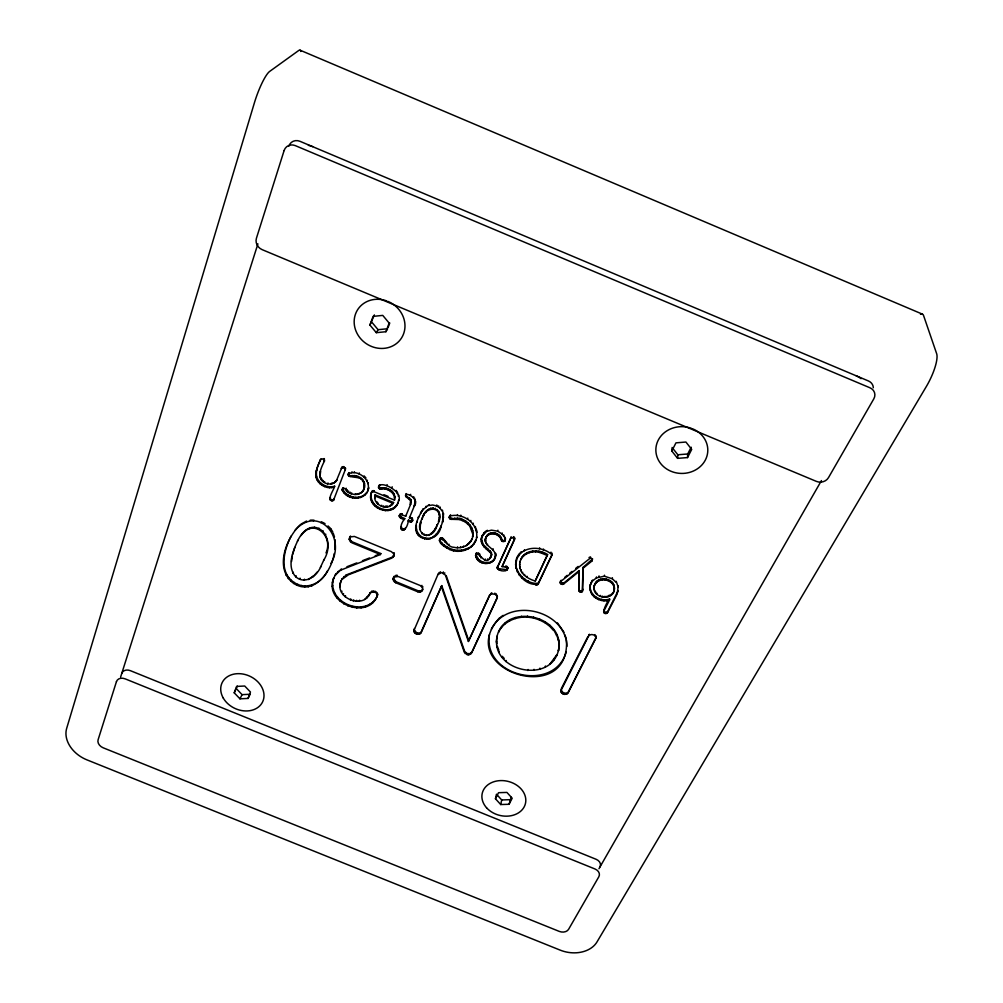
<?xml version="1.0" encoding="UTF-8"?>
<svg xmlns="http://www.w3.org/2000/svg" width="1003" height="1003" viewBox="0 0 1003 1003"><rect width="100%" height="100%" fill="white"/><g stroke="black" fill="none" stroke-linecap="round" stroke-linejoin="round"><path stroke-width="1.5" d="M438.8 520.557L438.449 521.497C444.028 505.763 424.557 505.349 422.062 519.165C426.438 500.209 447.564 508.659 437.057 525.359C431.942 543.626 412.296 533.734 422.426 518.238M582.944 568.337L591.695 561.229L592.61 558.909L583.119 567.347L582.216 591.657L580.01 591.908L578.769 590.14L579.032 570.669L563.924 582.944L561.003 582.856L560.414 581.577L561.141 580.273L560.376 583.257L562.219 584.436L563.736 583.947L578.856 571.672M578.769 590.14L579.032 570.669M582.655 591.106L583.119 567.347M334.651 486.204L334.175 487.094C328.558 488.925 322.113 486.58 318.478 482.042C312.51 475.058 318.001 465.969 320.847 458.998C317.274 466.245 312.974 476.713 320.672 482.995C324.433 486.229 329.824 487.797 334.651 486.204C334.4 488.95 325.122 502.001 333.309 500.409L334.149 498.942L333.309 500.409M335.403 481.941L336.87 479.873C334.676 484.537 328.157 485.151 324.182 482.468C315.782 477.478 321.675 466.896 324.633 460.565L324.145 461.43L323.555 459.387L322.101 458.785L320.346 459.863M319.982 477.039L320.596 471.448L320.107 472.313M377.053 596.66L377.291 593.074L377.68 594.39C369.743 621.509 322.665 603.417 333.861 577.803L332.369 582.618M377.467 595.669C367.399 617.509 329.837 604.696 332.82 581.64M368.527 596.008L370.207 592.698C363.939 610.338 333.259 597.675 341.145 580.787L339.979 584.323M340.431 583.345L339.879 586.905M368.063 490.066L367.625 490.969L368.728 487.659C367.023 501.111 346.95 501.287 342.173 489.965L342.662 488.624L344.794 488.323C349.044 497.701 366.847 496.146 364.089 484.173C364.377 473.429 346.236 480.537 348.981 472.626L348.028 474.795M363.851 489.414L364.528 483.283L361.481 478.431L356.316 475.735L349.846 475.66L348.48 473.917M368.289 488.549C369.931 478.431 356.767 468.928 348.129 474.093M396.599 505.6L398.166 502.49C392.399 519.541 363.362 506.628 372.213 491.044L371.398 492.523M397 504.685C388.512 516.608 366.571 505.525 371.825 491.62M671.997 448.654L671.809 451.024L677.589 458.358L687.519 457.581L687.707 453.983L691.192 447.213M505.123 540.68L505.462 538.598L504.71 541.244L501.701 540.956C500.497 533.935 489.991 530.863 486.091 537.307C488.875 529.734 500.886 532.58 501.964 540.003L503.556 540.742L505.387 539.727M677.589 458.358L677.84 454.773L672.085 447.463M472.814 534.235L472.576 536.956C474.732 529.722 469.429 522.112 462.722 519.529C459.01 516.081 451.864 521.033 449.582 516.62L450.736 515.015L449.244 517.548L450.548 519.278L459.725 519.567L465.304 521.949L469.78 526.048L472.814 534.235L473.115 533.283M489.464 634.423C482.368 676.724 554.809 693.173 566.294 651.637M496.36 642.233L497.124 636.14C489.514 670.932 550.697 685.049 558.583 649.906C565.366 614.952 504.208 601.938 496.861 637.181M521.259 552.766C529.897 545.619 544.554 547.638 552.051 554.822L538.172 584.097C522.651 587.119 506.891 563.435 521.497 551.788L517.021 558.345M515.542 565.015L517.272 557.367M519.554 565.228L520.081 561.567L519.842 562.545C522.036 549.794 538.461 548.265 547.588 554.571L535.226 581C527.703 578.919 518.752 573.114 519.805 564.25M475.585 555.549L476.4 553.054L475.585 555.549C477.491 567.008 497.413 565.73 495.632 553.305L495.131 557.643L495.407 556.665M481.227 539.94L481.728 537.207C479.121 544.629 486.794 548.954 491.069 553.418L491.42 555.499C485.778 568.187 481.139 553.004 476.099 554.02M559.21 644.841L558.395 650.96L558.583 649.906M609.636 599.079L609.498 600.095C600.897 603.142 589.049 596.647 590.09 586.818C590.24 596.233 601.273 601.925 609.636 599.079C607.655 600.596 599.092 616.268 607.505 612.708L617.158 593.939L618.287 585.928M618.049 591.632L618.187 590.629L607.642 611.68L605.762 612.645L603.781 610.814M589.927 587.821L590.403 584.486L592.61 580.073L590.24 585.489L590.403 584.486M618.149 586.943L616.206 581.289M614.45 588.084C614.764 602.051 590.403 598.666 594.365 585.363C597.111 574.644 615.817 578.054 614.312 589.087C614.312 578.606 596.898 576.148 594.202 586.366L594.365 585.363M613.435 592.397L614.212 589.739L614.074 590.754M614.149 587.407L614.275 586.391M342.173 489.965L343.114 487.734L342.274 489.201M414.941 500.773L415.317 499.858L414.189 506.339C421.912 496.197 395.232 488.373 410.528 500.497L410.415 504.785L410.917 499.582L406.503 496.172L405.964 494.153M612.469 593.901L612.595 592.886M613.573 585.689L613.711 584.686M607.505 612.708L607.642 611.68M609.686 596.121L609.824 595.105L608.019 595.82L607.881 596.835M616.068 582.292L612.281 578.744L612.419 577.753M612.657 584.085L612.795 583.082M611.216 595.143L611.354 594.127M606.389 613.573L606.539 612.545M607.053 613.247L607.204 612.219M611.454 582.705L611.592 581.702M604.859 613.497L604.997 612.469M606.652 600.709L606.79 599.694M609.949 581.564L610.087 580.561M605.624 613.673L605.762 612.645M603.793 612.507L603.931 611.479M603.643 611.843L603.956 610.163M605.937 597.249L606.075 596.233M608.157 580.649L608.294 579.646M604.207 613.096L604.358 612.068M606.213 580.022L606.364 579.019M603.994 597.324L604.145 596.309M603.944 600.81L604.082 599.794M334.814 549.468L335.015 539.652M329.837 498.98L330.413 497.4L329.937 498.303M592.447 581.076L596.334 577.929L604.333 576.211L604.483 575.208M595.744 636.78L595.895 635.739L596.045 638.096C595.882 634.372 590.19 633.169 588.41 636.366L560.802 690.929C561.028 694.49 566.482 695.681 568.25 692.634L596.196 637.043M601.248 600.421L601.386 599.405M604.27 579.747L604.42 578.744M602.063 597.048L602.214 596.033M291.56 561.454L292.337 556.163M602.327 579.822L602.477 578.819M600.145 596.421L600.295 595.406M594.904 635.626L595.055 634.586M345.12 469.354L345.019 470.056L345.371 467.762L345.12 469.354L345.584 468.476M598.553 599.556L598.703 598.54M596.873 594.378L597.023 593.362M600.383 580.248L600.534 579.245M595.657 593.011L595.82 592.008M589.275 635.313L589.438 634.272L588.573 635.313M598.879 576.913L599.029 575.91M596.07 598.289L596.221 597.274M598.565 580.975L598.728 579.972M349.834 537.157L350.034 539.852L352.279 541.846L380.827 553.581L380.413 554.534L351.84 542.786L349.182 539.426L350.586 536.053L349.395 538.097M595.795 583.207L595.958 582.204M593.977 596.697L594.14 595.682M594.741 591.419L594.892 590.416M597.048 581.966L597.199 580.963M593.977 588.034L594.14 587.031L594.165 589.714M594.829 584.724L594.992 583.721M596.334 577.929L596.497 576.938M592.284 594.792L592.447 593.776M590.993 592.56L591.156 591.544M325.988 552.966C333.798 535.941 313.362 517.561 301.038 535.577M591.106 583.182L591.269 582.179M590.19 590.178L590.341 589.162M371.787 491.946L373.931 491.646L394.505 500.133C395.483 492.122 386.619 487.408 379.698 489.013C375.398 477.729 404.535 491.081 398.467 501.011L398.855 500.096L397.777 503.406M591.695 561.229L591.858 560.238M567.422 693.637L595.87 638.322M560.94 581.276L590.416 558.007L590.579 557.016M566.156 694.252L567.598 692.546M589.614 558.107L589.789 557.129L589.049 557.53M581.552 591.996L582.981 589.288M564.676 694.415L564.852 693.324L566.331 693.161M582.216 591.657L582.392 590.642M399.771 514.614L400.31 516.595L404.736 518.564L404.359 519.491C401.852 519.14 397.439 516.959 400.159 514.05L399.382 515.542M580.01 591.908L578.944 589.137M563.197 694.063L563.385 692.985L560.99 689.851L560.802 690.929M580.787 592.096L581.727 590.98M394.38 554.057L392.16 557.192L346.261 574.932L341.935 579.395L348.455 574.769L391.772 558.144L393.753 556.339L393.991 552.703L393.991 555.01M408.484 520.106L408.096 521.033L410.741 521.986L412.897 520.03L411.117 521.058L408.484 520.106C406.378 535.677 395.232 531.088 404.736 518.564M400.899 528.268L401.401 526.65L401.012 527.591M561.116 692.183L561.304 691.105M578.919 590.917L579.095 589.914M579.358 591.507L579.533 590.504M561.943 693.299L562.131 692.208M394.079 577.038L398.266 576.524L420.257 585.551L422.451 587.52L422.589 590.14L420.583 591.883L417.612 591.72L395.671 582.718L393.076 579.421L394.467 576.073L393.301 578.117M393.076 579.421L393.703 577.151M438.587 531.289L441.157 525.961C437.985 545.645 409.111 541.67 417.072 521.334L416.696 522.262L418.677 516.695L418.301 517.623L423.341 508.784L420.495 513.197L420.859 512.27M412.521 520.958L411.995 518.977L409.45 517.786L409.826 516.858M443.238 518.062L442.461 522.262L443.464 513.398L443.238 518.062L443.577 517.134M497.124 597.713L471.874 652.025L469.855 653.68L466.922 653.505L464.64 651.298L441.734 585.627L421.26 632.467C419.58 635.701 414.126 634.272 413.825 630.774L438.349 573.553M413.825 630.774L414.415 628.505M556.54 655.937L556.728 654.884L549.857 664.162M559.01 645.894L558.583 639.688M553.631 660.45L553.832 659.397M485.251 539.965L485.803 537.671C482.631 545.482 494.09 547.738 495.357 554.27M558.383 640.729L556.703 634.435M450.41 515.943C463.348 512.683 478.932 523.854 476.538 537.834L476.839 536.881C474.971 549.067 460.151 554.408 449.733 549.544C446.598 547.851 436.744 542.899 440.455 538.724C445.508 539.802 447.814 547.45 454.196 547.337C462.17 549.381 471.648 544.591 472.877 536.016M562.219 584.436L562.42 583.445M556.515 635.476L553.756 629.495M562.984 584.348L563.172 583.345M563.736 583.947L563.924 582.944M420.019 526.475L421.059 522.099L420.696 523.027M545.218 667.083L545.431 666.017M561.454 584.26L561.655 583.257M560.213 582.58L560.577 580.925M560.376 583.257L560.577 582.254M560.802 583.859L561.003 582.856M553.556 630.523L549.719 626.273L549.92 625.245M539.727 669.189L539.94 668.123M496.46 794.188L495.457 798.764L500.71 804.544L509.06 804.281L511.242 797.272M549.719 626.273L544.993 622.725L545.206 621.684M533.809 670.393L534.035 669.327M500.71 804.544L501.688 799.955L497.501 795.341M507.393 569.528L507.618 567.209L507.794 567.886C507.455 572.625 498.616 571.346 497.225 567.949L511.292 536.918L497.375 567.284M497.225 567.949L497.638 566.306M527.891 670.543L528.117 669.477M544.993 622.725L539.376 619.879L539.589 618.851M551.888 554.12L552.101 553.154M551.901 555.486L552.101 554.509L538.398 583.107C528.945 585.113 515.893 574.531 515.793 564.037M550.785 553.104L550.998 552.126M507.794 567.886L506.966 570.08M507.355 568.187L506.264 567.184L502.102 566.62L514.376 539.99L513.9 538.009L511.041 537.871M539.376 619.879L533.32 617.923L533.546 616.895M537.758 584.649L537.972 583.646M538.172 584.097L538.398 583.107M536.342 585.088L536.567 584.085M537.106 584.987L537.332 583.984M535.226 581L547.588 554.571M498.855 631.138L498.591 632.166C503.606 621.471 516.006 616.582 527.277 617.046L527.503 616.03M547.375 555.549L541.758 553.23L541.984 552.252M543.287 550.008L543.513 549.042M535.577 584.912L535.803 583.909M520.996 558.909L520.758 559.875C523.817 553.343 531.929 550.71 538.649 552.227L538.874 551.261M539.401 548.754L539.627 547.788M521.247 617.246L521.485 616.231M528.167 581.853L528.405 580.862M535.552 551.8L535.79 550.823M505.863 661.529L506.114 660.463M532.468 551.926L532.693 550.96M526.813 577.252L527.051 576.261M515.254 618.538L515.492 617.509M524.607 580.047L524.845 579.057M529.383 552.628L529.622 551.65M524.393 575.434L524.644 574.443M522.438 573.24L522.676 572.262M502.027 657.379L502.29 656.326L504.196 658.394M521.598 577.778L521.848 576.788M509.725 620.744L509.975 619.729M526.537 553.806L526.776 552.841M519.14 575.032L519.391 574.055M524.143 555.424L524.393 554.446M520.908 570.682L521.146 569.691M522.224 557.442L522.463 556.464M519.918 567.936L520.156 566.958M524.243 550.747L524.481 549.782M499.043 652.527L499.306 651.474M592.271 560.564L591.858 558.596L590.416 558.007M517.235 571.835L517.485 570.845M505.111 623.766L505.362 622.738M501.4 627.577L501.663 626.549M497.087 647.349L497.35 646.308L498.817 650.182M518.852 555.298L519.103 554.32M515.993 568.413L516.244 567.422M506.264 567.184L506.528 566.206L507.179 566.607M505.512 570.531L507.23 569.102M514.351 538.624L514.602 537.658M506.302 570.431L506.565 569.441M514.376 539.99L514.777 538.36L502.102 566.62M513.235 537.595L513.498 536.643M505.487 567.008L505.75 566.018M513.9 538.009L514.163 537.056M496.786 596.095L496.197 593.926L497.137 597.424L497.4 596.421L496.861 598.728L471.586 653.066L468.1 654.896L464.339 652.339L441.395 586.617M495.921 594.917L494.617 594.115L494.893 593.112M510.615 538.435L510.878 537.483M438.01 574.531L441.558 572.563L445.382 575.07L468.401 641.456L489.514 595.707L491.871 592.961L490.605 593.626M498.504 569.629L497.501 566.971M499.218 569.817L499.494 568.826L505.775 569.541M504.71 541.244L504.973 540.278M497.4 568.626L497.676 567.648M497.839 569.228L498.115 568.25M503.28 541.695L503.556 540.742M505.199 539.551L505.023 537.232M504.058 541.595L504.321 540.63M501.701 540.956L501.964 540.003M504.76 538.185L503.807 534.938M470.796 654.094L471.084 653.041M502.516 541.52L502.779 540.567M468.1 654.896L468.401 653.856M500.936 539.112L501.199 538.16M501.262 540.115L501.525 539.163M469.567 654.721L469.855 653.68M493.376 560.69L494.692 558.282L494.416 559.248M466.633 654.545L466.922 653.505M500.284 537.758L500.56 536.806M495.444 555.975L495.72 555.01M503.531 535.89L501.939 533.96L502.215 533.007M465.254 653.668L465.555 652.627M492.072 561.843L493.652 559.712M499.394 536.567L499.657 535.615M498.24 535.552L498.516 534.599M490.517 562.721L492.36 560.865M468.401 641.456L489.79 594.704M489.426 558.997L491.696 554.534L491.357 552.452L483.107 544.416L481.515 538.987M491.069 553.418L491.357 552.452M501.939 533.96L497.638 531.151L497.914 530.198M496.861 534.712L497.137 533.759M488.699 563.31L490.806 561.743M490.818 557.455L491.094 556.489M492.849 549.732L493.137 548.766M491.42 555.499L491.696 554.534M489.865 551.826L490.154 550.86M495.344 534.11L495.62 533.157M486.956 563.598L487.245 562.62L488.988 562.344M493.815 533.784L494.09 532.844M485.226 563.598L485.515 562.62L487.245 562.62M487.395 559.887L487.671 558.909M487.809 550.12L488.085 549.155M485.076 560.025L485.364 559.06M483.509 563.31L483.797 562.344L485.515 562.62M492.26 533.746L492.548 532.794M489.226 534.474L489.514 533.533M485.765 548.616L486.054 547.651M481.791 562.746L482.079 561.78L478.619 559.511L475.886 554.584M487.257 545.118L487.546 544.165M490.693 533.985L490.981 533.032M484.098 547.036L484.386 546.071M479.923 561.768L480.211 560.802M480.951 557.981L481.239 557.004M485.703 542.748L485.552 539.012M487.972 535.201L488.248 534.248M479.773 556.101L479.647 553.806L479.359 554.772M485.314 541.332L485.602 540.379M486.919 536.141L487.207 535.188M292.537 554.847L294.807 547.425M478.331 560.476L478.619 559.511M482.819 545.381L483.107 544.416M482.305 535.464L482.017 536.417L487.445 530.299L484.01 532.806L481.427 538.16M483.722 533.746L484.01 532.806M481.377 541.77L481.678 540.818M478.268 553.756L478.556 552.791M477.027 558.897L477.328 557.919M481.916 543.639L482.205 542.686M485.276 532.33L485.577 531.377M476.738 553.681L477.039 552.716M482.481 535.502L482.769 534.561M476.011 557.004L476.312 556.038M330.952 563.398C346.474 537.357 318.528 504.559 295.208 530.048M334.225 553.518C331.579 571.509 313.726 596.133 293.766 583.483C273.869 569.14 286.018 537.859 300.825 524.193M473.679 544.265L475.748 540.241L475.447 541.194M120.611 677.075L257.909 243.842M471.335 546.798L473.98 543.3M476.337 530.976L475.334 526.525M323.63 560.389C338.6 536.68 312.021 510.615 297.44 541.244M471.711 539.652L472.012 538.699L470.294 542.109M468.426 548.804L471.636 545.833M468.426 544.14L470.595 541.156M472.4 531.477L472.714 530.524M471.36 528.681L471.673 527.728M466.094 545.745L468.727 543.187M473.065 524.18L473.366 523.24M464.941 550.283L465.254 549.318L468.727 547.839M470.532 521.372L470.846 520.432M461.167 551.149L461.48 550.183L465.254 549.318M469.78 526.048L470.094 525.108M463.311 546.936L463.624 545.983M460.289 547.625L460.603 546.673M467.762 523.804L468.075 522.864M457.255 547.763L457.569 546.811M467.461 519.04L467.774 518.112M457.381 551.311L457.694 550.346L461.48 550.183M465.304 521.949L465.618 521.008M453.569 550.772L453.883 549.82L457.694 550.346M462.408 520.469L462.722 519.529M444.454 573.791L444.78 572.813M443.063 572.914L443.401 571.936M420.495 633.495L441.734 585.627M459.725 519.567L460.038 518.626M449.733 549.544L450.059 548.578C446.498 546.572 438.787 542.987 440.167 538.122L439.289 540.304M440.066 572.763L440.392 571.785M419.279 634.134L420.846 632.479M460.515 516.094L460.841 515.153M446.586 547.977L446.924 547.024M457.055 519.09L457.368 518.162M438.812 573.44L439.151 572.462M448.642 545.118L448.98 544.165M417.825 634.322L418.176 633.294L419.63 633.119M457.18 515.517L457.506 514.589M416.345 633.971L416.709 632.956L414.176 629.746M414.189 632.053L414.552 631.037M454.397 519.053L454.723 518.125M415.066 633.194L415.43 632.166M446.485 543.626L446.811 542.673L443.439 538.874L443.1 539.827M444.63 541.858L444.968 540.918M443.84 546.033L444.166 545.08M440.806 526.901L442.799 521.322M451.764 519.441L452.09 518.501M442.636 539.213L442.975 538.26M449.883 518.864L450.222 517.924M441.458 543.714L441.796 542.761M450.548 519.278L450.886 518.35M441.207 538.611L441.546 537.671M449.369 516.871L449.708 515.931M449.244 517.548L449.582 516.62M449.783 516.294L450.109 515.366M441.972 538.799L442.31 537.846M449.432 518.25L449.758 517.322M420.583 591.883L422.94 589.15M422.451 587.52L422.815 586.542M439.464 540.993L439.803 540.053M440.455 538.724L440.793 537.771M421.812 591.218L422.163 590.228M419.104 592.071L419.455 591.08L420.934 590.892M421.561 586.354L421.924 585.376M417.612 591.72L417.963 590.729L419.455 591.08M436.104 534.737L438.938 530.349M234.238 692.835L236.608 686.416L244.719 686.014L250.449 692.032L248.042 698.427L239.955 698.828L234.238 692.835L237.335 686.127M369.931 325.047L373.116 316.384L382.757 315.393L389.151 323.079L385.904 331.717L376.313 332.683L369.931 325.047L374.382 314.904M443.125 514.326L442.473 510.126M437.057 525.359L437.408 524.419L435.239 529.032M433.346 537.232L436.455 533.784M430.312 538.787L433.697 536.279M439.164 514.965L439.502 514.038M433.233 531.929L435.59 528.092M439.151 518.024L439.502 517.097M431.039 534.047L433.584 530.988M428.657 535.414L431.39 533.107M442.135 511.054L439.853 507.994L440.204 507.067M428.444 539.225L430.676 537.846M438.474 512.295L438.825 511.367M388.161 327.291L389.778 322.991M439.853 507.994L438.311 506.828L438.65 505.901M437.107 510.439L437.458 509.524M426.563 539.301L426.914 538.36L428.795 538.272M424.658 539.037L425.009 538.097L426.914 538.36M426.388 535.727L426.739 534.787M333.686 499.845L345.471 469.178M424.081 535.201L424.445 534.26M435.089 509.185L435.44 508.258M438.311 506.828L436.481 505.888L436.832 504.973M432.769 508.659L433.12 507.731M422.727 538.423L423.09 537.47C418.251 535.715 415.856 530.411 416.345 525.497L415.969 526.437M422.087 533.96L422.451 533.019M420.921 537.508L421.285 536.555M419.392 536.354L419.755 535.414M430.475 508.985L430.826 508.07M418.126 534.975L418.489 534.035M428.068 510.377L428.431 509.461M425.874 512.546L426.225 511.618M422.965 509.7L429.159 504.622M420.031 529.509L420.382 525.547M423.868 515.479L424.231 514.552M417.123 533.345L417.486 532.405M416.12 530.123L416.483 529.195M395.671 582.718L396.06 581.74L393.464 578.443M425.736 507.154L426.099 506.227M394.367 581.916L394.756 580.938M396.774 576.173L397.163 575.195L395.683 575.396M393.464 580.75L393.853 579.772M411.493 521.873L411.869 520.946M412.446 519.579L412.371 518.049L411.995 518.977M412.12 521.522L412.496 520.595M409.976 521.811L410.352 520.883M411.318 518.551L411.694 517.623M410.741 521.986L411.117 521.058M403.733 530.035L405.137 528.192L404.748 529.12M415.092 502.49L415.468 501.575M375.147 600.145L375.561 599.155M377.278 595.381L377.68 594.39M392.988 557.442L393.377 556.477M404.359 529.684L404.748 528.757M414.841 504.346L415.217 503.431M393.753 556.339L394.154 555.374M399.771 514.965L401.15 514.501L405.701 516.232L410.804 503.87M376.877 594.064L376.388 591.92M402.216 529.973L402.604 529.032L401.288 527.327M372.564 603.016L372.978 602.026M402.98 530.148L404.121 529.108M369.794 593.676L371.749 591.958L374.683 592.109L375.097 591.131M369.305 605.273L369.718 604.282M401.1 528.957L401.488 528.017M401.551 529.559L401.94 528.619M414.389 499.181L414.766 498.278M409.45 517.786L414.565 505.424M373.204 591.77L373.605 590.78M410.954 502.478L411.33 501.563M405.701 516.232L406.077 515.316M413.424 497.726L413.813 496.824M365.38 606.928L365.794 605.937M371.749 591.958L372.151 590.968L370.533 592.623M410.528 500.497L410.917 499.582M410.315 495.231L410.691 494.329M409.149 498.83L409.525 497.927M361.093 607.881L361.506 606.89M364.641 599.455L368.941 595.03M399.921 517.523L400.31 516.595M401.15 514.501L401.539 513.586M366.81 597.938L367.223 596.948M400.586 517.937L400.974 517.009M401.927 514.677L402.316 513.762M406.792 497.501L407.18 496.585M399.257 516.219L399.658 515.291M399.457 516.909L399.846 515.993M400.398 514.614L400.786 513.686M405.663 496.46L406.039 495.557M406.115 497.074L406.503 496.172M359.162 601.198L359.588 600.208M356.742 608.031L357.168 607.041M405.588 495.068L406.365 493.589M405.463 495.758L405.851 494.855M356.253 601.298L356.679 600.308M395.019 507.418L395.42 506.502M352.354 607.392L352.78 606.401M398.191 496.121L398.592 495.219M393.026 508.86L393.427 507.944M353.319 600.872L353.746 599.882M393.176 503.431L393.577 502.516L375.097 494.893C372.038 504.559 387.346 511.655 393.176 503.431L374.683 495.795M390.631 509.925L391.032 509.01M485.515 538.624L486.38 536.354M394.505 497.538L394.906 496.623C393.715 489.828 386.23 486.919 380.124 488.122L378.77 486.367L379.284 485.101L378.357 487.27M391.371 505.274L393.577 502.516M350.335 599.907L350.762 598.916M347.891 605.962L348.329 604.959M397.226 493.639L397.614 492.736L396.185 490.417M394.505 500.133L394.906 496.623M297.941 540.304C292.813 551.098 286.557 566.382 295.672 576.75C305.012 585.062 317.111 576.01 320.885 566.469M388.913 506.528L391.772 504.359M388.011 510.552L388.412 509.637M387.045 506.979L387.446 506.064L385.553 506.151L385.152 507.067M393.615 494.88L394.016 493.977M291.271 535.878C283.811 549.744 278.32 572.4 294.268 582.517C306.203 590.742 321.938 583.132 327.492 570.832M392.587 493.225L392.988 492.323M343.703 603.856L344.142 602.866M385.365 510.69L385.779 509.775M382.695 510.314L383.108 509.399M391.295 491.809L391.697 490.906M345.12 596.735L345.559 595.757M340.092 601.223L340.544 600.233M343.101 594.629L343.553 593.638M383.234 506.803L383.647 505.888M391.797 487.684L392.198 486.781M381.303 506.176L381.717 505.261M379.987 509.449L380.4 508.534M389.728 490.63L390.142 489.727M341.496 592.159L341.948 591.181M387.898 489.702L388.311 488.8M320.421 567.422L324.094 559.436M377.454 508.157L377.868 507.242M386.142 489.113L386.556 488.223M337.096 598.064L337.535 597.073M377.93 504.083L378.344 503.18M386.757 485.565L387.171 484.662M345.822 575.91L346.261 574.932M334.676 594.353L335.127 593.375M375.285 506.528L375.699 505.612M343.64 577.452L344.092 576.487M384.412 488.825L384.826 487.934M382.707 488.837L383.121 487.947M376.639 502.679L377.053 501.776M332.996 590.403L333.447 589.425M373.48 504.559L373.906 503.656M381.027 489.151L381.441 488.248M335.717 574.28L335.265 575.246L341.521 569.027L335.717 574.28L333.41 578.769M379.021 488.599L379.447 487.696M374.708 498.391L375.097 494.893M379.698 489.013L380.124 488.122M332.231 586.492L332.683 585.514M379.485 485.615L379.899 484.725M372.038 502.265L372.464 501.35M378.557 487.985L378.984 487.082M371.047 499.795L371.474 498.892M337.81 572.312L338.262 571.346M349.596 540.78L350.034 539.852M373.166 491.47L373.592 490.567M370.621 497.35L371.047 496.447M373.931 491.646L374.357 490.743M350.511 541.971L350.962 541.031M349.182 539.426L349.621 538.486M370.734 494.93L371.16 494.028M372.414 491.583L372.84 490.68M366.484 493.175L366.91 492.272C360.955 500.647 346.662 497.964 342.637 489.075M362.948 496.46L363.387 495.557M364.916 495.006L365.355 494.103M367.963 483.647L368.402 482.756M361.92 492.297L364.29 488.511M364.327 487.684L364.766 486.794M363.036 490.994L363.475 490.091M360.566 497.526L361.005 496.623M364.089 484.173L364.528 483.283M357.971 498.165L358.41 497.262M360.516 493.338L362.359 491.395M364.415 485.941L364.841 485.051M366.973 481.152L367.411 480.261M363.387 482.405L363.826 481.515M358.823 494.115L359.262 493.213M311.795 586.028L312.272 585.062M356.968 494.567L357.407 493.664M355.338 498.303L355.777 497.4M352.667 497.939L353.106 497.037M355.075 494.667L355.526 493.764M363.688 476.814L364.127 475.936L365.957 477.929M362.346 480.738L362.785 479.848M361.042 479.309L361.481 478.431M312.773 577.001L317.274 571.998M308.26 586.843L308.736 585.865M349.959 497.062L350.411 496.159M359.463 478.13L359.914 477.252M326.853 540.329L327.317 539.401M248.042 698.427L250.136 694.264L242.074 694.653L236.382 688.685M304.661 586.981L305.15 586.003M308.347 579.571L313.249 576.035M351.226 493.777L351.677 492.874M347.64 495.908L348.091 495.006M358.924 473.855L359.375 472.977M349.571 492.949L350.022 492.047M357.632 477.202L358.084 476.312M336.394 480.763L342.073 467.022L341.221 468.489L342.988 467.411L344.907 468.639M348.116 491.909L348.58 491.006M355.864 476.613L356.316 475.735M301 586.442L301.489 585.476M304.022 580.16L304.511 579.195M330.225 529.559L330.689 528.631L328.984 526.801M346.888 490.655L347.339 489.752M354.122 476.337L354.573 475.46M345.621 494.466L346.073 493.576M325.323 535.163L325.799 534.235M495.457 798.764L498.529 792.696L506.916 792.42L512.182 798.225L509.06 804.281M671.809 451.024L675.959 442.85L685.927 442.035L691.706 449.419L687.519 457.581M297.277 585.238L297.766 584.273M239.955 698.828L242.074 694.653M327.655 526.813L328.119 525.885M299.596 579.132L300.085 578.167M343.891 492.749L344.342 491.859M354.009 472.639L354.46 471.761M345.847 489.188L346.311 488.298M352.392 476.362L352.843 475.485M561.304 688.635L587.871 636.679M349.383 476.55L349.846 475.66M351.589 472.664L352.04 471.786M342.449 490.755L342.913 489.853M322.527 531.565L323.004 530.637M350.674 476.688L351.125 475.811M603.806 611.191L609.498 600.095M348.705 476.124L349.169 475.246M293.766 583.483L294.268 582.517M295.672 576.75L296.173 575.785M348.242 475.51L348.693 474.62M320.96 522.701L321.436 521.786L325.035 523.604M290.732 581.276L291.234 580.311M332.695 500.773L333.773 499.507M318.54 529.108L319.017 528.18M292.901 573.252L293.403 572.287M331.191 500.71L331.654 499.807L333.159 499.87M331.955 500.886L332.419 499.983M288.2 578.631L288.701 577.665M330.05 499.682L330.313 498.077M330.514 500.296L330.526 498.779M314.014 528.067L314.503 527.139M343.753 467.599L344.217 466.721M340.694 581.753L342.387 578.43M313.387 520.946L313.876 520.018M309.601 528.706L310.09 527.779M334.149 482.882L335.88 481.051M342.224 467.536L342.687 466.658M331.83 487.646L332.294 486.756M342.988 467.411L343.44 466.545M286.131 575.521L286.645 574.569M329.448 487.746L329.924 486.856M332.632 483.584L333.109 482.694M305.1 531.402L305.589 530.474M330.965 483.998L331.441 483.107M327.028 487.395L327.505 486.505M327.555 483.86L328.031 482.97M324.583 486.605L325.06 485.715M306.078 521.999L306.567 521.084L301.966 523.566M322.214 485.402L322.703 484.512M324.182 482.468L324.659 481.578M322.765 481.402L323.254 480.525M321.587 480.136L322.076 479.246M320.183 483.885L320.672 482.995M318.478 482.042L318.967 481.152M320.634 478.632L321.123 477.754M319.719 473.88L320.208 473.002M317.111 479.885L317.6 478.995M319.669 475.447L320.158 474.569M316.146 477.566L316.635 476.688M324.032 460.013L324.521 459.148M315.694 475.284L316.196 474.406M316.334 470.758L316.823 469.88M315.757 473.015L316.258 472.137M323.555 459.387L324.044 458.521M598.954 868.736L821.457 480.562M385.904 331.717L387.622 328.733L378.081 329.699L376.313 332.683M491.332 629.194C507.781 596.183 566.005 609.598 566.896 646.358M499.72 617.647C451.826 669.678 570.406 708.193 566.469 640.14M564.777 577.314L567.209 575.333M569.629 573.352L572.061 571.371M575.697 568.413L578.129 566.432M500.873 616.883L503.18 615.378M350.135 536.981L354.347 536.429L391.371 551.65L393.59 553.656M341.07 569.992L380.413 554.534M346.888 566.758L356.78 562.921M362.434 560.715L369.505 557.969M375.172 555.775L380.827 553.581M487.157 531.251L491.457 530.161L497.638 531.151M428.795 505.55L432.606 504.998L436.481 505.888M491.595 593.964L494.617 594.115M677.84 454.773L687.707 453.983M310.19 520.193L312.648 520.081M501.688 799.955L510 799.679M604.333 576.211L612.281 578.744M527.277 617.046L533.32 617.923M402.604 529.032L403.369 529.208M580.185 590.905L580.963 591.08M416.709 632.956L418.176 633.294M563.385 692.985L564.852 693.324M498.767 568.651L499.494 568.826M538.649 552.227L541.758 553.23M423.09 537.47L425.009 538.097M450.059 548.578L453.883 549.82M482.079 561.78L483.797 562.344M396.06 581.74L417.963 590.729M383.948 494.705L388.061 496.397M300.047 50.175L922.409 314.14M374.683 592.109L375.987 592.911M330.99 499.394L331.654 499.807M557.43 622.876L563.987 632.279M371.737 322.101L378.081 329.699M330.689 528.631L332.758 531.841M564.915 634.912L566.319 638.861M446.222 575.572L468.702 640.428M333.184 533.12L334.488 536.931M476.638 530.023L476.964 532.33M496.623 641.205L496.986 643.75M387.96 301.414A26.116 23.859 34.3 0 1 396.498 343.527A26.116 23.859 34.3 0 1 354.786 327.266A26.116 23.859 34.3 0 1 386.694 300.913M692.672 428.833A25.965 23.382 1.1 0 1 697.198 468.953A25.965 23.382 1.1 0 1 656.062 452.917A25.965 23.382 1.1 0 1 691.418 428.344M856.148 375.786A23.006 20.461 -13 0 1 861.075 378.67M308.372 145.31A23.257 21.176 52.2 0 1 312.623 146.639M599.932 867.018A7.334 5.642 10.2 0 0 596.095 859.283L130.415 670.681A7.447 5.78 28.6 0 0 121.764 673.452M873.325 387.722A9.278 8.225 -14.3 0 0 868.41 380.952L299.972 141.31A9.391 8.525 53.9 0 0 288.864 146.162M300.837 51.492A26.065 4.589 -70 0 0 298.643 50.551L269.694 71.401A27.683 5.241 -70 0 0 254.398 102.833L66.674 728.366A28.924 21.765 28 0 0 86.922 759.86L560.213 950.142A28.435 21.276 11.1 0 0 597.011 941.917L926.358 386.481A27.181 7.41 -64 0 0 936.639 353.633L923.587 315.581A25.614 6.494 -64 0 0 920.478 314.265M116.448 681.626L98.093 739.788A7.322 5.516 27.6 0 0 103.171 747.799L559.298 931.411A7.197 5.404 11.4 0 0 568.613 929.279L598.829 876.772A7.397 5.667 10.3 0 0 594.967 868.974L125.174 678.855A7.51 5.805 28.5 0 0 116.448 681.626M284.125 150.525L256.417 238.275A9.115 8.137 45.7 0 0 262.147 249.647L816.429 481.402A8.989 7.874 -7.4 0 0 828.491 477.629L873.801 398.868A9.378 8.287 -14 0 0 869.927 387.772L295.333 145.636A9.478 8.601 53.4 0 0 284.125 150.525M223.243 698.013A22.392 17.741 24.9 0 0 260.717 704.833A22.392 17.741 24.9 0 0 243.14 674.079A22.392 17.741 24.9 0 0 223.243 698.013M486.555 807.766A22.204 17.515 13.6 0 0 524.23 806.788A22.204 17.515 13.6 0 0 500.76 780.585A22.204 17.515 13.6 0 0 486.555 807.766"/></g></svg>
